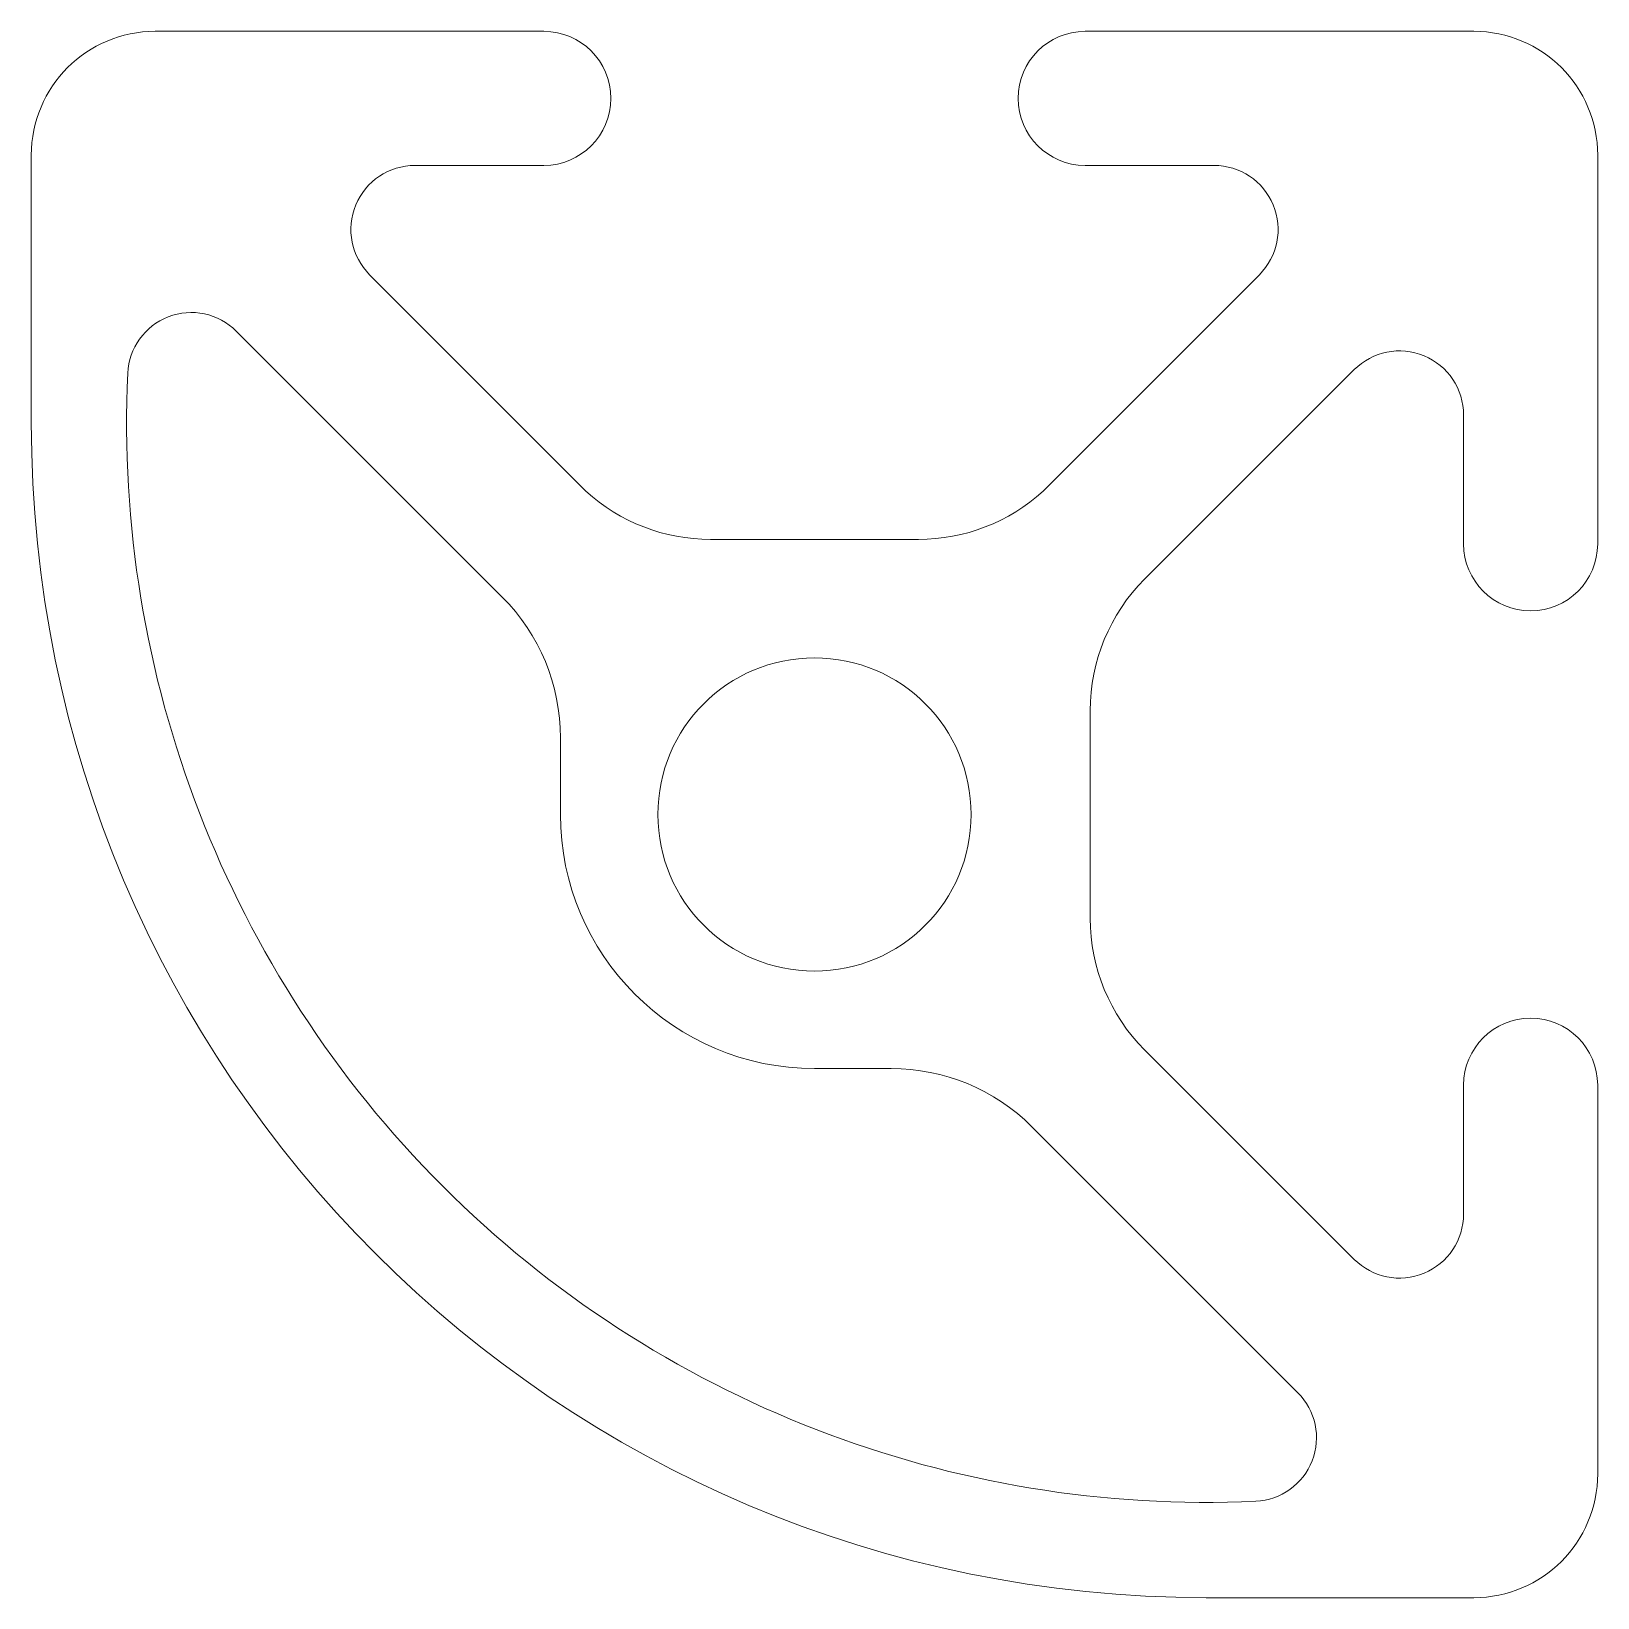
# Model space of a CAD drawing. Header units: millimetres. Extents: x -12.5 to 12.5, y -12.5 to 12.5.
import ezdxf

# ---------------------------------------------------------------- set-up
doc = ezdxf.new("R2010")
doc.units = ezdxf.units.MM

msp = doc.modelspace()

# ---------------------------------------------------------------- linework, layer by layer
at = {"color": 7, "linetype": 'Continuous', "lineweight": 15}
for p, q in [((-4.32, 12.5), (-10.521, 12.5)), ((10.521, 12.5), (4.32, 12.5)), ((-12.5, 10.521), (-12.5, 6.25)), ((12.5, 4.32), (12.5, 10.521)), ((-6.377, 10.36), (-4.32, 10.36)), ((4.32, 10.36), (6.377, 10.36)), ((-3.648, 5.162), (-7.1, 8.614)), ((7.1, 8.614), (3.648, 5.162)), ((-4.984, 3.471), (-9.228, 7.715)), ((5.269, 3.756), (8.614, 7.1)), ((10.36, 6.377), (10.36, 4.32)), ((1.658, 4.39), (-1.658, 4.39)), ((4.4, -1.658), (4.4, 1.658)), ((-4.054, 0), (-4.054, 1.225)), ((8.614, -7.1), (5.269, -3.756)), ((1.225, -4.054), (0, -4.054)), ((10.36, -4.32), (10.36, -6.377)), ((12.5, -10.521), (12.5, -4.32)), ((7.715, -9.228), (3.471, -4.984)), ((6.25, -12.5), (10.521, -12.5))]:
    msp.add_line(p, q, dxfattribs=at)
msp.add_circle((0, 0), 2.5, dxfattribs=at)
for centre, radius, start, end in [((-10.521, 10.521), 1.979, 90, 180), ((-4.32, 11.43), 1.07, 270, 90), ((4.32, 11.43), 1.07, 90, 270), ((10.521, 10.521), 1.979, 0, 90), ((-6.377, 9.337), 1.023, 90, 225), ((6.377, 9.337), 1.023, 315, 90), ((-9.947, 6.996), 1.016, 45, 177.3624), ((9.337, 6.377), 1.023, 0, 135), ((6.25, 6.25), 17.23, 177.3624, 272.6376), ((6.25, 6.25), 18.75, 180, 270), ((-1.658, 7.344), 2.954, 227.6274, 270), ((1.658, 7.344), 2.954, 270, 312.3726), ((11.43, 4.32), 1.07, 180, 0), ((7.368, 1.658), 2.968, 135, 180), ((-7.23, 1.225), 3.176, 0, 45), ((0, 0), 4.054, 180, 270), ((7.368, -1.658), 2.968, 180, 225), ((11.43, -4.32), 1.07, 0, 180), ((1.225, -7.23), 3.176, 45, 90), ((9.337, -6.377), 1.023, 225, 0), ((6.996, -9.947), 1.016, 272.6376, 45), ((10.521, -10.521), 1.979, 270, 0)]:
    msp.add_arc(centre, radius, start, end, dxfattribs=at)

doc.saveas('drawing.dxf')
